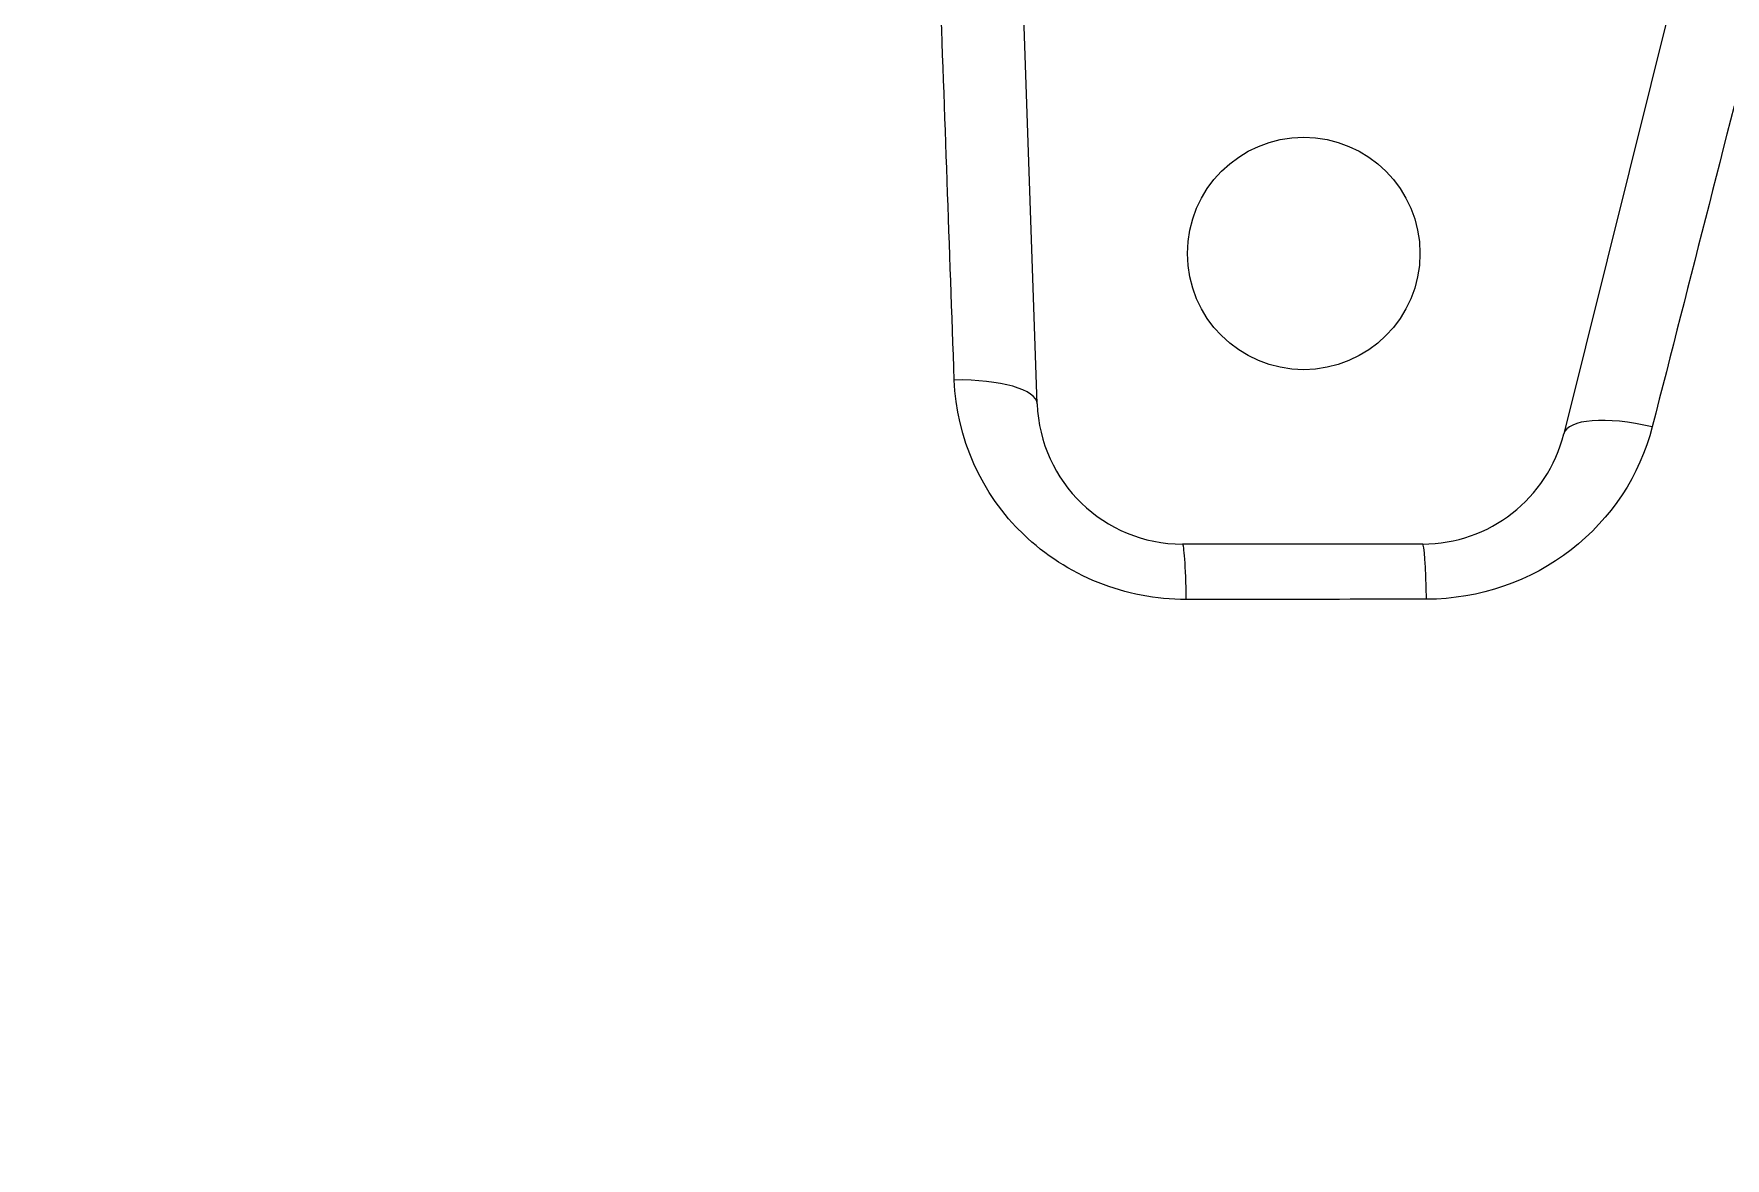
# Model space of a CAD drawing. Header units: millimetres. Extents: x 0 to 594, y 0 to 532.
# Drawn here: x 444.927 to 447.837, y 280.514 to 282.449 of the extents above; entities that cross this region are included whole.
import ezdxf

# ---------------------------------------------------------------- set-up
doc = ezdxf.new("R2010")
doc.units = ezdxf.units.MM
for name, color, linetype, true_color in [('13', 7, 'Continuous', 0xffffff), ('201', 7, 'Continuous', 0xffffff), ('4', 7, 'Continuous', 0xffffff)]:
    doc.layers.add(name, color=color, linetype=linetype, true_color=true_color)

# ---------------------------------------------------------------- blocks, each defined once
blk = doc.blocks.new('_U12')
at = {"layer": '201', "color": 250, "lineweight": 13}
blk.add_arc((430.61169, 282.820884), 24.022753, 0, 184.999943, dxfattribs=at)
blk = doc.blocks.new('_U13')
at = {"layer": '201', "color": 250, "lineweight": 13}
blk.add_arc((430.61169, 282.820884), 53.921515, 175, 359.999943, dxfattribs=at)

msp = doc.modelspace()

# ---------------------------------------------------------------- linework, layer by layer
at = {"layer": '13', "color": 250, "linetype": 'Continuous', "lineweight": 18}
msp.add_circle((430.61169, 282.82088), 80.5978, dxfattribs=at)
at = {"layer": '4', "color": 250, "linetype": 'Continuous', "lineweight": 18}
for p, q in [((446.65326, 281.81216), (446.61804, 282.82088)), ((447.82335, 282.82088), (447.55894, 281.7604)), ((447.31637, 281.57088), (446.90311, 281.57088))]:
    msp.add_line(p, q, dxfattribs=at)
msp.add_circle((447.11169, 282.07088), 0.2, dxfattribs=at)
for centre, start, end in [((446.90311, 281.82088), 182, 270), ((447.31637, 281.82088), 270, 346)]:
    msp.add_arc(centre, 0.25, start, end, dxfattribs=at)
at = {"layer": '4', "color": 250, "linetype": 'Continuous', "lineweight": 13}
for centre, major_axis, ratio, start_param, end_param in [((446.50336, 281.80692), (0.14991, 0.00523), 0.306757, 0, 1.5120264), ((447.70449, 281.72411), (-0.14554, 0.03629), 0.324008, 4.7471727, 6.2831853), ((446.90311, 281.42088), (0, 0.15), 0.047482, 5.0849236, 6.2831853), ((447.31637, 281.42088), (0, 0.15), 0.046494, 5.0881469, 6.2831853)]:
    msp.add_ellipse(centre, major_axis=major_axis, ratio=ratio, start_param=start_param, end_param=end_param, dxfattribs=at)
for points in [[(446.51056, 281.85314), (446.50262, 282.07987), (446.49436, 282.31014), (446.48579, 282.54308)], [(447.90786, 282.54412), (447.84145, 282.28255), (447.77578, 282.02498), (447.71118, 281.77251)]]:
    msp.add_open_spline(points, degree=3, dxfattribs=at)
for points, knots in [([(446.90975, 281.47548), (446.8575, 281.47542), (446.80593, 281.48541), (446.71021, 281.52378), (446.66635, 281.55223), (446.55728, 281.657), (446.51404, 281.75372), (446.51056, 281.85314)], [0, 0, 0, 0, 0.25, 0.25, 0.5, 0.5, 1, 1, 1, 1]), ([(447.71118, 281.77251), (447.68975, 281.68879), (447.64072, 281.61457), (447.50251, 281.50731), (447.41419, 281.47603), (447.32286, 281.47593)], [0, 0, 0, 0, 0.5, 0.5, 1, 1, 1, 1]), ([(447.32286, 281.47593), (447.22297, 281.47582), (447.12308, 281.47571), (446.98538, 281.47556), (446.94756, 281.47552), (446.90975, 281.47548)], [0, 0, 0, 0, 0.725381, 0.725381, 1, 1, 1, 1])]:
    msp.add_open_spline(points, degree=3, knots=knots, dxfattribs=at)

# ---------------------------------------------------------------- block references
at = {"layer": '201', "color": 250, "linetype": 'Continuous', "lineweight": 18}
for name in ['_U12', '_U13']:
    msp.add_blockref(name, (0, 0), dxfattribs=at)

doc.saveas('drawing.dxf')
